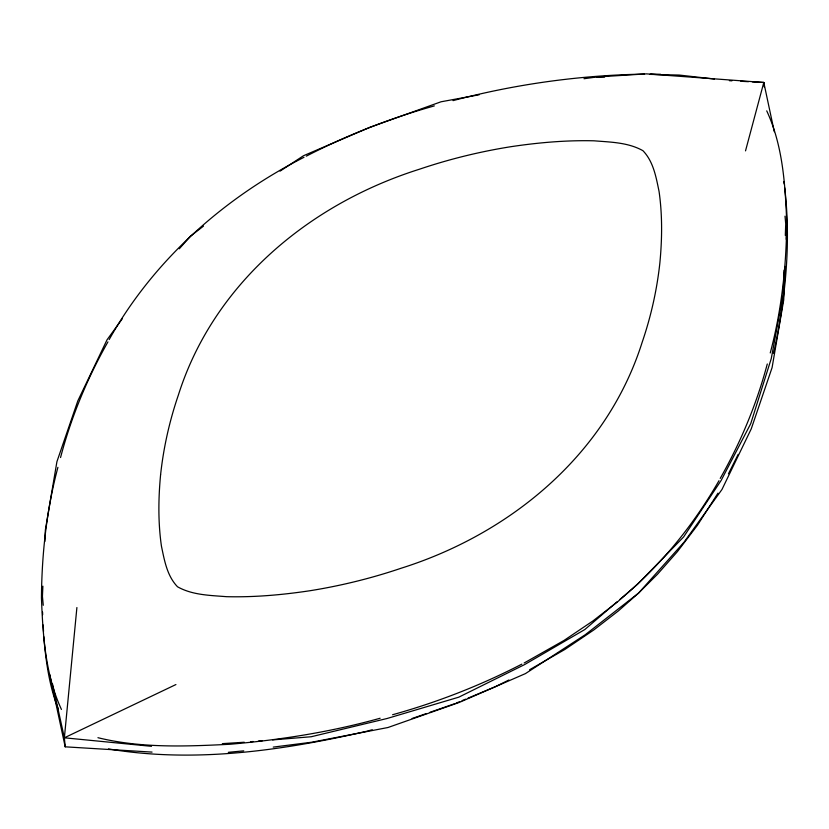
<?xml version="1.0" encoding="UTF-8"?>
<svg xmlns="http://www.w3.org/2000/svg" width="829" height="829" viewBox="0 0 829 829"><rect width="100%" height="100%" fill="white"/><g stroke="black" fill="none" stroke-linecap="round" stroke-linejoin="round"><path stroke-width="1.24" d="M784.079 270.13L783.198 294.533L771.26 358.584L750.742 423.629L721.147 480.426L683.573 537.005L637.739 584.062L617.491 601.916L592.911 620.962L564.052 640.423L524.156 662.993M785.312 235.446L785.726 223.892L785.011 216.172M785.136 266.451L783.706 299.994L772.089 367.61L751.24 428.883L721.986 489.462L684.06 542.156L638.579 593.087L618.33 610.942L593.751 629.988L564.881 649.449L529.596 669.739M786.286 239.363L786.327 230.358M42.88 586.176L42.434 596.393L43.263 605.284M44.849 541.492L45.357 530L56.911 461.701L77.812 400.894L107.014 339.849L122.195 318.916M152.049 752.1L65.201 746.825L64.372 737.8L76.9 607.543M745.52 150.868L763.799 82.475L646.496 73.864L596.807 76.983L583.989 78.724M57.906 467.359C46.569 509.876 41.782 553.948 41.45 597.896C42.88 635.594 45.315 674.723 61.439 709.437M60.548 457.535C71.139 417.122 87.325 378.179 107.946 341.859M767.281 363.972C756.701 403.941 740.629 442.468 720.225 478.416M770.255 352.916C781.592 310.409 786.379 266.327 786.711 222.39C785.281 184.68 782.856 145.562 766.721 110.848M773.405 353.351L774.4 349.672C785.788 296.637 791.021 241.778 784.69 187.748M738.173 454.385L728.442 473.805M109.169 339.589C153.417 260.555 223.633 198.079 304.005 157.292M718.992 480.696C693.241 525.493 660.122 566.383 620.102 599.222M717.976 493.131L697.479 525.213L677.469 551.565L657.521 574.217L638.579 593.087L585.295 634.693L525.451 673.604L459.297 702.422L387.972 727.51L311.735 742.214L273.249 747.105M179.282 248.804L190.421 236.224L203.499 226.11M617.159 601.75L584.818 629.543L524.612 664.578L458.81 697.158L387.133 718.484L311.227 736.743L272.586 739.914M280.057 171.137L303.549 155.707L369.755 127.365L441.028 101.791L479.183 94.786M306.305 156.153C347.102 135.096 390.127 118.267 434.334 105.894M521.856 664.133C480.675 685.386 437.235 702.329 392.583 714.743M508.902 679.998L495.1 686.826L467.95 698.184M52.476 683.873L64.372 737.8L175.924 684.547M456.147 703.116L459.691 701.635M462.054 700.65L465.597 699.168M412.106 718.494L426.396 713.541M429.961 712.298L454.966 703.614M453.017 100.63C514.27 84.413 577.461 75.522 640.807 74.175L644.516 74.195M380.128 718.246C331.02 731.945 280.451 739.934 229.706 744.276C185.82 746.463 140.94 748.297 97.936 737.696M372.242 729.727L367.257 731.137C282.958 750.525 194.546 763.343 108.475 748.908M243.747 750.856L228.317 752.317M244.244 742.245L222.348 743.644M250.679 741.717L253.259 741.499M258.41 741.074L262.275 740.763M151.51 746.318L64.372 737.8M650.703 74.227L660.599 74.289M596.807 76.983L604.569 77.087M649.77 74.382L679.2 75.056L714.453 79.035M729.365 80.693L731.914 80.827M740.836 81.283L748.494 81.688M752.317 81.884L763.799 82.475L774.286 131.718M58.258 709.075C49.284 686.06 45.823 661.127 43.771 636.62M49.688 674.505L65.201 746.825M783.799 181.489L784.161 183.986M763.799 82.475L764.203 86.9M42.548 612.082L42.673 614.662M43.191 624.993L43.512 631.46M160.598 474.727C158.339 498.467 158.038 522.425 161.427 546.083C164.422 560.352 167.002 575.865 177.53 586.787C192.401 595.149 209.934 595.336 226.504 596.683C254.41 597.367 282.254 594.89 309.818 590.756A485.152 414.106 -5.3 0 0 401.132 568.238C510.695 533.679 606.683 454.302 642.102 342.47A485.152 414.106 -5.3 0 0 659.884 262.772C662.143 239.021 662.444 215.063 659.055 191.406C656.071 177.137 653.48 161.624 642.952 150.702C628.081 142.339 610.548 142.153 593.978 140.806C566.083 140.132 538.239 142.598 510.664 146.733A485.152 414.106 -5.3 0 0 419.35 169.251C309.787 203.81 213.799 283.186 178.38 395.018A485.152 414.106 -5.3 0 0 160.598 474.716"/></g></svg>
